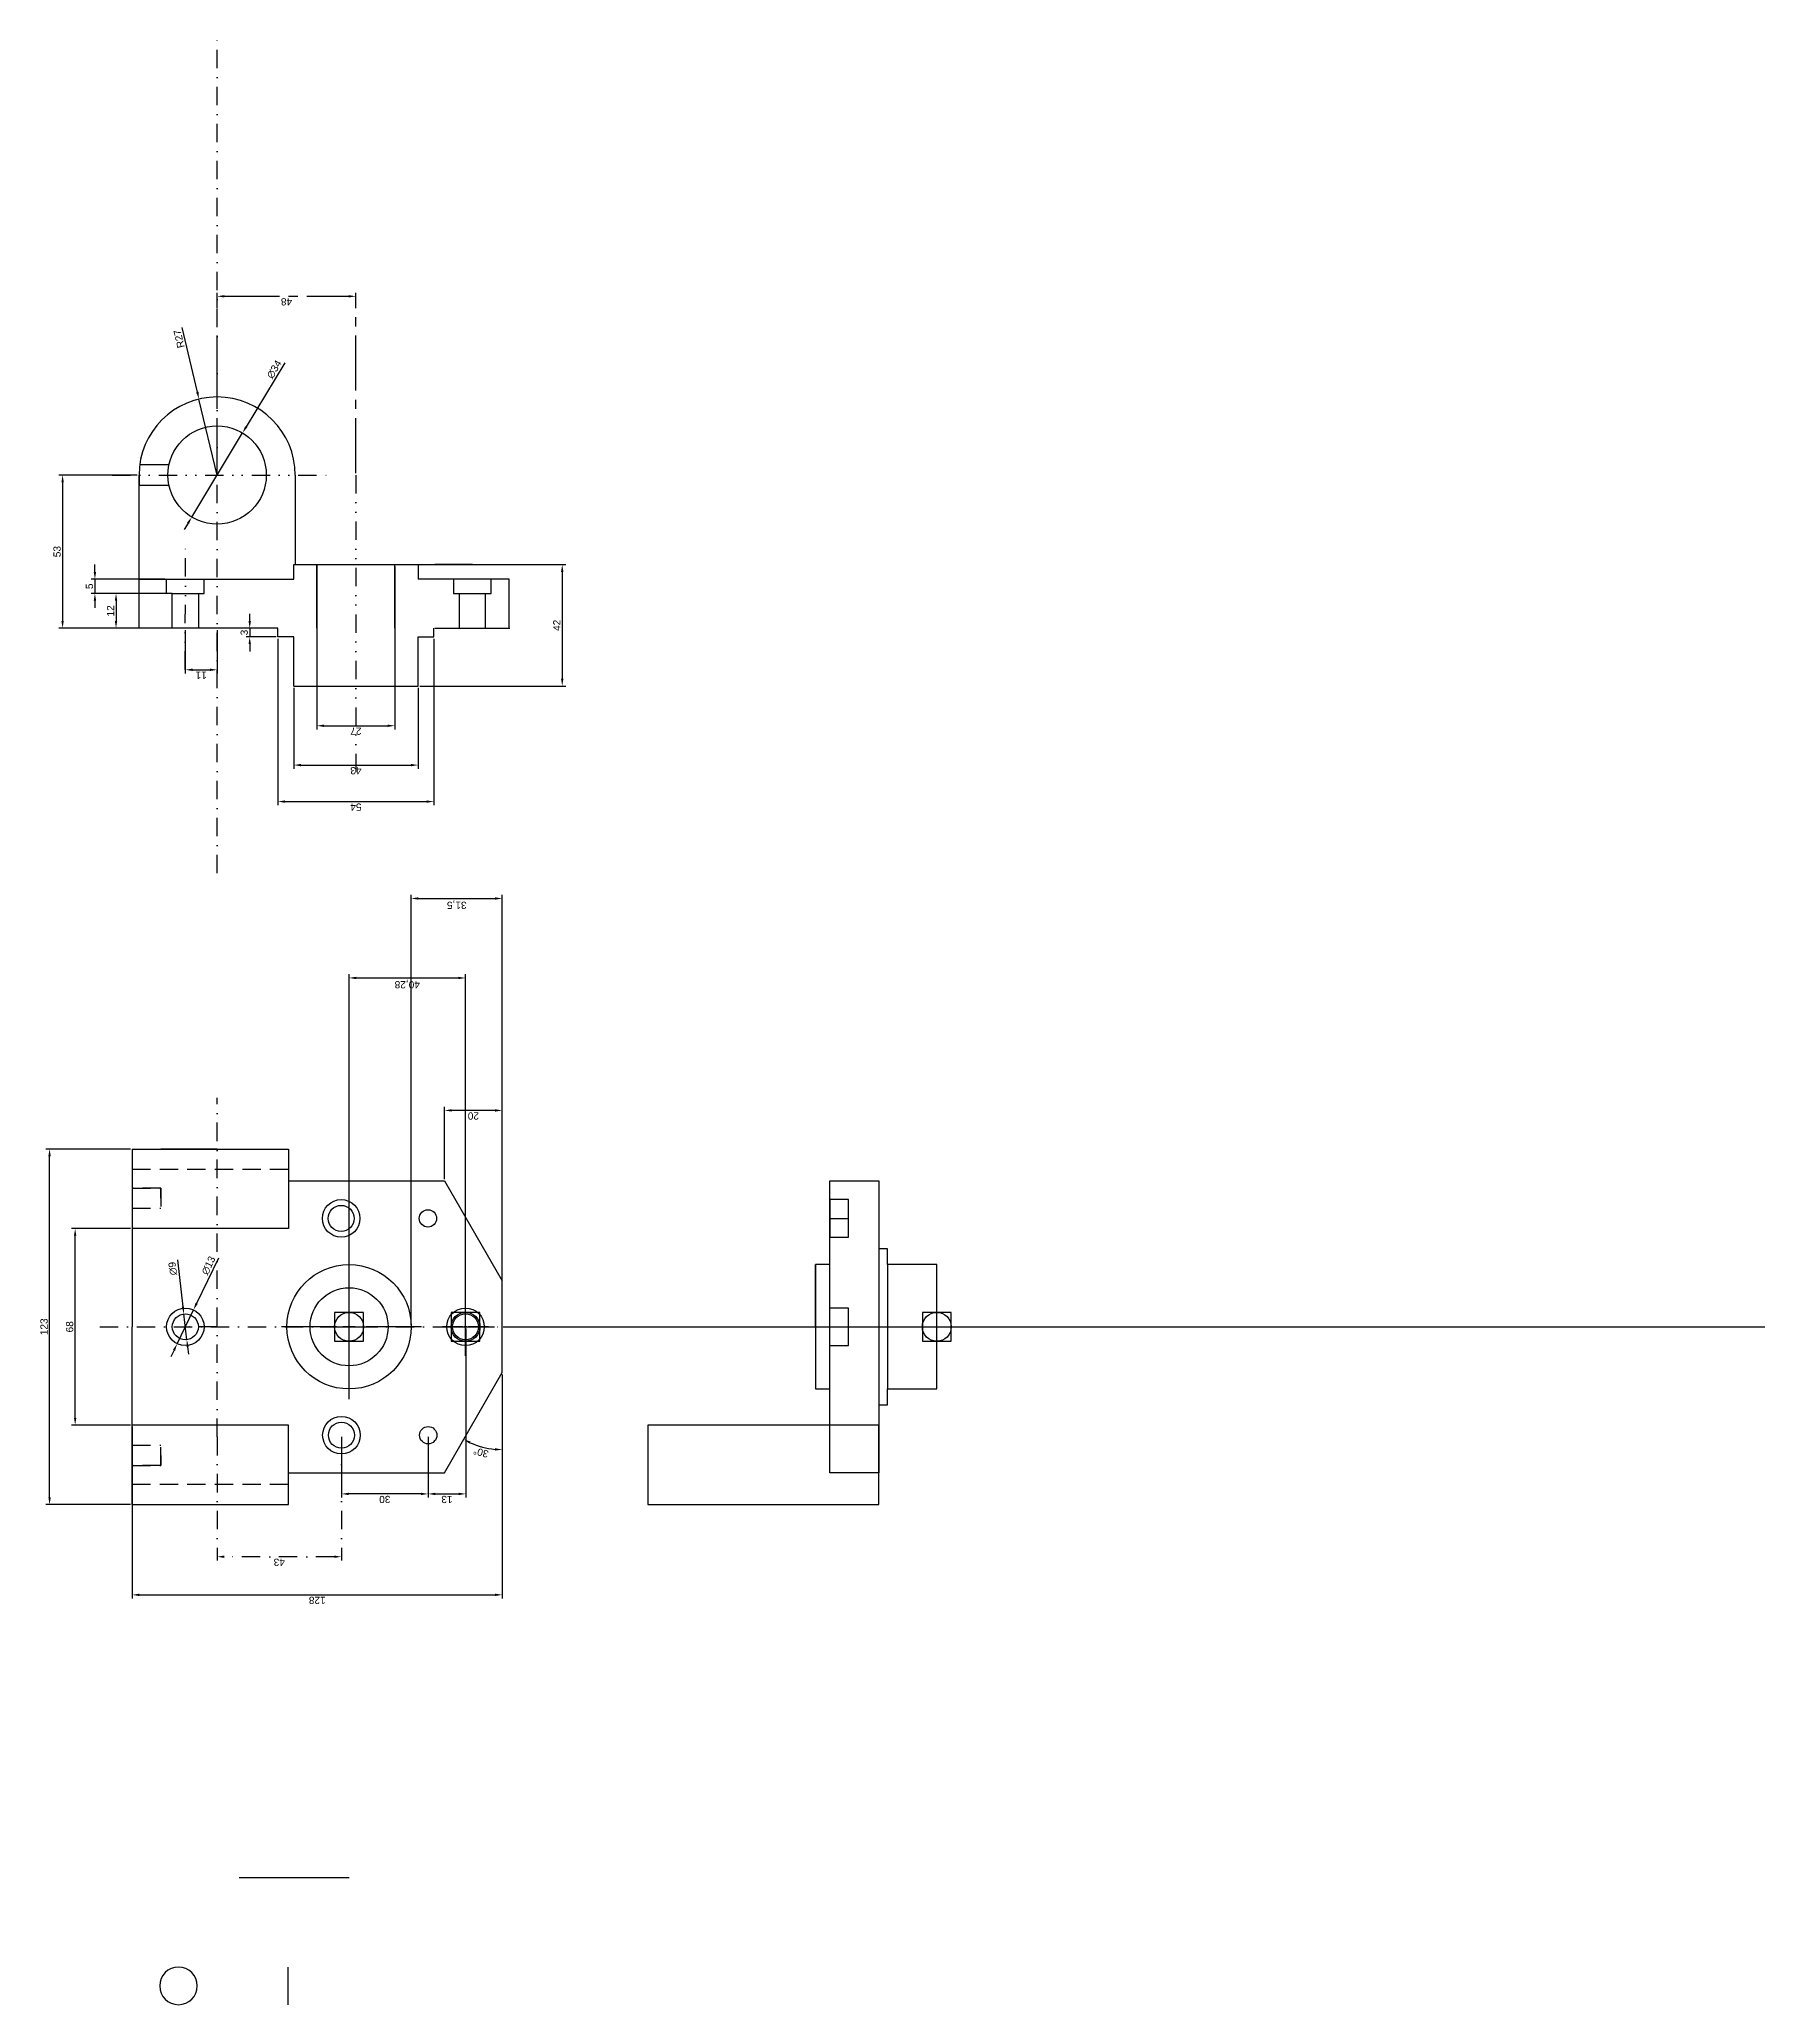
# Model space of a CAD drawing. Header units: millimetres. Extents: x 43 to 3711, y 1330 to 4598.
# Drawn here: x 2523 to 3117, y 1330 to 2010 of the extents above; entities that cross this region are included whole.
import ezdxf

# ---------------------------------------------------------------- set-up
doc = ezdxf.new("R2010")
doc.units = ezdxf.units.MM
doc.header["$PDMODE"] = 98
doc.header["$PDSIZE"] = 10
for name, pattern in [('CENTER2', [28.575, 19.05, -3.175, 3.175, -3.175]), ('DASHDOT2', [12.7, 6.35, -3.175, 0, -3.175]), ('DASHED2', [9.525, 6.35, -3.175]), ('DIVIDE2', [15.875, 6.35, -3.175, 0, -3.175, 0, -3.175])]:
    doc.linetypes.add(name, pattern=pattern)
doc.styles.get("Standard").update_dxf_attribs({"font": 'arial.ttf'})
doc.dimstyles.new('ISO-25', dxfattribs={"dimtxt": 2.5, "dimasz": 2.5, "dimexe": 1.25, "dimexo": 0.625, "dimtad": 1, "dimtxsty": 'Standard', "dimcen": 2.5, "dimadec": 0, "dimazin": 0, "dimtfac": 1, "dimtmove": 0, "dimatfit": 3, "dimfxl": 1, "dimarcsym": 0})

# ---------------------------------------------------------------- blocks, each defined once
blk = doc.blocks.new('*D1')
at = {"color": 0, "lineweight": -2, "transparency": 16777216}
for p, q in [((2554.26, 1598.3), (2533.9, 1598.3)), ((2535.15, 1532.8), (2535.15, 1595.8)), ((2554.26, 1530.3), (2533.9, 1530.3))]:
    blk.add_line(p, q, dxfattribs=at)
at = {"color": 0, "transparency": 16777216}
for points in [[(2534.73, 1595.8), (2535.56, 1595.8), (2535.15, 1598.3)], [(2534.73, 1532.8), (2535.56, 1532.8), (2535.15, 1530.3)]]:
    blk.add_solid(points, dxfattribs=at)
at = {"layer": 'Defpoints', "color": 0, "transparency": 16777216}
for p in [(2535.15, 1598.3), (2554.88, 1598.3), (2554.88, 1530.3)]:
    blk.add_point(p, dxfattribs=at)
at = {"color": 0, "transparency": 16777216, "insert": (2533.25, 1564.3), "char_height": 2.5, "attachment_point": 5, "rotation": 90}
blk.add_mtext('68', dxfattribs=at)
blk = doc.blocks.new('*D2')
at = {"color": 0, "lineweight": -2, "transparency": 16777216}
for p, q in [((2554.26, 1625.8), (2525.04, 1625.8)), ((2526.29, 1505.3), (2526.29, 1623.3)), ((2554.26, 1502.8), (2525.04, 1502.8))]:
    blk.add_line(p, q, dxfattribs=at)
at = {"color": 0, "transparency": 16777216}
for points in [[(2525.88, 1623.3), (2526.71, 1623.3), (2526.29, 1625.8)], [(2525.88, 1505.3), (2526.71, 1505.3), (2526.29, 1502.8)]]:
    blk.add_solid(points, dxfattribs=at)
at = {"layer": 'Defpoints', "color": 0, "transparency": 16777216}
for p in [(2526.29, 1625.8), (2554.88, 1625.8), (2554.88, 1502.8)]:
    blk.add_point(p, dxfattribs=at)
at = {"color": 0, "transparency": 16777216, "insert": (2524.39, 1564.3), "char_height": 2.5, "attachment_point": 5, "rotation": 90}
blk.add_mtext('123', dxfattribs=at)
blk = doc.blocks.new('*D3')
at = {"color": 0, "lineweight": -2, "transparency": 16777216}
for p, q in [((2670.25, 1563.68), (2670.25, 1505.23)), ((2657.25, 1526.18), (2657.25, 1505.23)), ((2659.75, 1506.48), (2667.75, 1506.48))]:
    blk.add_line(p, q, dxfattribs=at)
at = {"color": 0, "transparency": 16777216}
for points in [[(2659.75, 1506.06), (2659.75, 1506.9), (2657.25, 1506.48)], [(2667.75, 1506.06), (2667.75, 1506.9), (2670.25, 1506.48)]]:
    blk.add_solid(points, dxfattribs=at)
at = {"layer": 'Defpoints', "color": 0, "transparency": 16777216}
for p in [(2670.25, 1564.3), (2657.25, 1526.8), (2670.25, 1506.48)]:
    blk.add_point(p, dxfattribs=at)
at = {"color": 0, "transparency": 16777216, "insert": (2663.75, 1504.58), "char_height": 2.5, "attachment_point": 5, "rotation": 180}
blk.add_mtext('13', dxfattribs=at)
blk = doc.blocks.new('*D4')
at = {"color": 0, "lineweight": -2, "transparency": 16777216}
for p, q in [((2627.25, 1526.18), (2627.25, 1505.23)), ((2657.25, 1526.18), (2657.25, 1505.23)), ((2654.75, 1506.48), (2629.75, 1506.48))]:
    blk.add_line(p, q, dxfattribs=at)
at = {"color": 0, "transparency": 16777216}
for points in [[(2629.75, 1506.06), (2629.75, 1506.9), (2627.25, 1506.48)], [(2654.75, 1506.06), (2654.75, 1506.9), (2657.25, 1506.48)]]:
    blk.add_solid(points, dxfattribs=at)
at = {"layer": 'Defpoints', "color": 0, "transparency": 16777216}
for p in [(2627.25, 1526.8), (2657.25, 1526.8), (2627.25, 1506.48)]:
    blk.add_point(p, dxfattribs=at)
at = {"color": 0, "transparency": 16777216, "insert": (2642.25, 1504.58), "char_height": 2.5, "attachment_point": 5, "rotation": 180}
blk.add_mtext('30', dxfattribs=at)
blk = doc.blocks.new('*D5')
at = {"color": 0, "lineweight": -2, "transparency": 16777216}
blk.add_line((2682.88, 1547.82), (2682.88, 1520.53), dxfattribs=at)
blk.add_arc((2682.88, 1548.44), 26.66, 245.37459, 264.62541, dxfattribs=at)
at = {"color": 0, "transparency": 16777216}
for points in [[(2671.58, 1523.84), (2671.97, 1524.58), (2669.55, 1525.35)], [(2680.41, 1522.32), (2680.37, 1521.48), (2682.88, 1521.78)]]:
    blk.add_solid(points, dxfattribs=at)
at = {"layer": 'Defpoints', "color": 0, "transparency": 16777216}
for p in [(2682.88, 1580.16), (2682.88, 1548.44), (2682.88, 1548.44), (2673.77, 1523.39), (2662.88, 1513.8)]:
    blk.add_point(p, dxfattribs=at)
at = {"color": 0, "transparency": 16777216, "insert": (2675.49, 1520.85), "char_height": 2.5, "attachment_point": 5, "rotation": 165}
blk.add_mtext('30°', dxfattribs=at)
blk = doc.blocks.new('*D6')
at = {"color": 0, "lineweight": -2, "transparency": 16777216}
for p, q in [((2682.88, 1547.82), (2682.88, 1470.31)), ((2554.88, 1529.68), (2554.88, 1470.31)), ((2557.38, 1471.56), (2680.38, 1471.56))]:
    blk.add_line(p, q, dxfattribs=at)
at = {"color": 0, "transparency": 16777216}
for points in [[(2557.38, 1471.15), (2557.38, 1471.98), (2554.88, 1471.56)], [(2680.38, 1471.15), (2680.38, 1471.98), (2682.88, 1471.56)]]:
    blk.add_solid(points, dxfattribs=at)
at = {"layer": 'Defpoints', "color": 0, "transparency": 16777216}
for p in [(2682.88, 1548.44), (2554.88, 1530.3), (2682.88, 1471.56)]:
    blk.add_point(p, dxfattribs=at)
at = {"color": 0, "transparency": 16777216, "insert": (2618.88, 1469.66), "char_height": 2.5, "attachment_point": 5, "rotation": 180}
blk.add_mtext('128', dxfattribs=at)
blk = doc.blocks.new('*D7')
at = {"color": 0, "lineweight": -2, "transparency": 16777216}
for p, q in [((2662.88, 1615.43), (2662.88, 1640.4)), ((2680.38, 1639.15), (2665.38, 1639.15)), ((2682.88, 1580.79), (2682.88, 1640.4))]:
    blk.add_line(p, q, dxfattribs=at)
at = {"color": 0, "transparency": 16777216}
for points in [[(2665.38, 1638.74), (2665.38, 1639.57), (2662.88, 1639.15)], [(2680.38, 1638.74), (2680.38, 1639.57), (2682.88, 1639.15)]]:
    blk.add_solid(points, dxfattribs=at)
at = {"layer": 'Defpoints', "color": 0, "transparency": 16777216}
for p in [(2662.88, 1639.15), (2662.88, 1614.8), (2682.88, 1580.16)]:
    blk.add_point(p, dxfattribs=at)
at = {"color": 0, "transparency": 16777216, "insert": (2672.88, 1637.25), "char_height": 2.5, "attachment_point": 5, "rotation": 180}
blk.add_mtext('20', dxfattribs=at)
blk = doc.blocks.new('*D8')
at = {"color": 0, "lineweight": -2, "transparency": 16777216}
for p, q in [((2584.7, 1588.04), (2577.16, 1572.41)), ((2570.43, 1558.45), (2576.07, 1570.16)), ((2569.34, 1556.2), (2568.25, 1553.94))]:
    blk.add_line(p, q, dxfattribs=at)
at = {"color": 0, "transparency": 16777216}
for points in [[(2576.79, 1572.59), (2577.54, 1572.23), (2576.07, 1570.16)], [(2568.96, 1556.38), (2569.72, 1556.01), (2570.43, 1558.45)]]:
    blk.add_solid(points, dxfattribs=at)
at = {"layer": 'Defpoints', "color": 0, "transparency": 16777216}
for p in [(2576.07, 1570.16), (2570.43, 1558.45)]:
    blk.add_point(p, dxfattribs=at)
at = {"color": 0, "transparency": 16777216, "insert": (2581.28, 1585.49), "char_height": 2.5, "attachment_point": 5, "rotation": 64.24576}
blk.add_mtext('∅13', dxfattribs=at)
blk = doc.blocks.new('*D9')
at = {"color": 0, "lineweight": -2, "transparency": 16777216}
for p, q in [((2570.55, 1587.45), (2572.44, 1571.26)), ((2573.77, 1559.83), (2572.73, 1568.77)), ((2574.06, 1557.35), (2574.35, 1554.87))]:
    blk.add_line(p, q, dxfattribs=at)
at = {"color": 0, "transparency": 16777216}
for points in [[(2572.03, 1571.21), (2572.85, 1571.3), (2572.73, 1568.77)], [(2573.65, 1557.3), (2574.47, 1557.4), (2573.77, 1559.83)]]:
    blk.add_solid(points, dxfattribs=at)
at = {"layer": 'Defpoints', "color": 0, "transparency": 16777216}
for p in [(2572.73, 1568.77), (2573.77, 1559.83)]:
    blk.add_point(p, dxfattribs=at)
at = {"color": 0, "transparency": 16777216, "insert": (2568.92, 1584.44), "char_height": 2.5, "attachment_point": 5, "rotation": 96.64438}
blk.add_mtext('∅9', dxfattribs=at)
blk = doc.blocks.new('*D10')
at = {"color": 0, "linetype": 'DASHDOT2', "lineweight": -2, "transparency": 16777216}
for p, q in [((2584.25, 1526.18), (2584.25, 1483.5)), ((2627.25, 1526.18), (2627.25, 1483.5)), ((2624.75, 1484.75), (2586.75, 1484.75))]:
    blk.add_line(p, q, dxfattribs=at)
at = {"color": 0, "linetype": 'DASHDOT2', "transparency": 16777216}
for points in [[(2586.75, 1484.34), (2586.75, 1485.17), (2584.25, 1484.75)], [(2624.75, 1484.34), (2624.75, 1485.17), (2627.25, 1484.75)]]:
    blk.add_solid(points, dxfattribs=at)
at = {"layer": 'Defpoints', "color": 0, "linetype": 'DASHDOT2', "transparency": 16777216}
for p in [(2584.25, 1526.8), (2627.25, 1526.8), (2584.25, 1484.75)]:
    blk.add_point(p, dxfattribs=at)
at = {"color": 0, "linetype": 'DASHDOT2', "transparency": 16777216, "insert": (2605.75, 1482.85), "char_height": 2.5, "attachment_point": 5, "rotation": 180}
blk.add_mtext('43', dxfattribs=at)
blk = doc.blocks.new('*D11')
at = {"color": 0, "linetype": 'CENTER2', "lineweight": -2, "transparency": 16777216}
for p, q in [((2584.25, 1859.6), (2584.25, 1922.07)), ((2586.75, 1920.82), (2629.75, 1920.82)), ((2632.25, 1859.6), (2632.25, 1922.07))]:
    blk.add_line(p, q, dxfattribs=at)
at = {"color": 0, "linetype": 'CENTER2', "transparency": 16777216}
for points in [[(2586.75, 1920.4), (2586.75, 1921.23), (2584.25, 1920.82)], [(2629.75, 1920.4), (2629.75, 1921.23), (2632.25, 1920.82)]]:
    blk.add_solid(points, dxfattribs=at)
at = {"layer": 'Defpoints', "color": 0, "linetype": 'CENTER2', "transparency": 16777216}
for p in [(2632.25, 1920.82), (2584.25, 1858.98), (2632.25, 1858.98)]:
    blk.add_point(p, dxfattribs=at)
at = {"color": 0, "linetype": 'CENTER2', "transparency": 16777216, "insert": (2608.25, 1918.92), "char_height": 2.5, "attachment_point": 5, "rotation": 180}
blk.add_mtext('48', dxfattribs=at)
blk = doc.blocks.new('*D13')
at = {"color": 0, "lineweight": -2, "transparency": 16777216}
for p, q in [((2610.75, 1785.35), (2610.75, 1757.38)), ((2653.75, 1785.35), (2653.75, 1757.38)), ((2613.25, 1758.63), (2651.25, 1758.63))]:
    blk.add_line(p, q, dxfattribs=at)
at = {"color": 0, "transparency": 16777216}
for points in [[(2613.25, 1758.21), (2613.25, 1759.04), (2610.75, 1758.63)], [(2651.25, 1758.21), (2651.25, 1759.04), (2653.75, 1758.63)]]:
    blk.add_solid(points, dxfattribs=at)
at = {"layer": 'Defpoints', "color": 0, "transparency": 16777216}
for p in [(2610.75, 1785.98), (2653.75, 1785.98), (2653.75, 1758.63)]:
    blk.add_point(p, dxfattribs=at)
at = {"color": 0, "transparency": 16777216, "insert": (2632.25, 1756.72), "char_height": 2.5, "attachment_point": 5, "rotation": 180}
blk.add_mtext('43', dxfattribs=at)
blk = doc.blocks.new('*D14')
at = {"color": 0, "lineweight": -2, "transparency": 16777216}
for p, q in [((2651.38, 1564.93), (2651.38, 1713.73)), ((2682.88, 1564.93), (2682.88, 1713.73)), ((2653.88, 1712.48), (2680.38, 1712.48))]:
    blk.add_line(p, q, dxfattribs=at)
at = {"color": 0, "transparency": 16777216}
for points in [[(2653.88, 1712.06), (2653.88, 1712.9), (2651.38, 1712.48)], [(2680.38, 1712.06), (2680.38, 1712.9), (2682.88, 1712.48)]]:
    blk.add_solid(points, dxfattribs=at)
at = {"layer": 'Defpoints', "color": 0, "transparency": 16777216}
for p in [(2682.88, 1712.48), (2651.38, 1564.3), (2682.88, 1564.3)]:
    blk.add_point(p, dxfattribs=at)
at = {"color": 0, "transparency": 16777216, "insert": (2667.13, 1710.35), "char_height": 2.5, "attachment_point": 5, "rotation": 180}
blk.add_mtext('31,5', dxfattribs=at)
blk = doc.blocks.new('*D15')
at = {"color": 0, "lineweight": -2, "transparency": 16777216}
for p, q in [((2654.38, 1827.98), (2704.86, 1827.98)), ((2703.61, 1825.48), (2703.61, 1788.48)), ((2654.38, 1785.98), (2704.86, 1785.98))]:
    blk.add_line(p, q, dxfattribs=at)
at = {"color": 0, "transparency": 16777216}
for points in [[(2703.19, 1825.48), (2704.03, 1825.48), (2703.61, 1827.98)], [(2703.19, 1788.48), (2704.03, 1788.48), (2703.61, 1785.98)]]:
    blk.add_solid(points, dxfattribs=at)
at = {"layer": 'Defpoints', "color": 0, "transparency": 16777216}
for p in [(2653.75, 1827.98), (2653.75, 1785.98), (2703.61, 1785.98)]:
    blk.add_point(p, dxfattribs=at)
at = {"color": 0, "transparency": 16777216, "insert": (2701.73, 1806.98), "char_height": 2.5, "attachment_point": 5, "rotation": 90}
blk.add_mtext('42', dxfattribs=at)
blk = doc.blocks.new('*U16')
at = {"color": 0, "linetype": 'CENTER2', "transparency": 16777216}
for p, q in [((0, 4.3), (0, 25)), ((-25, 0), (-4.3, 0)), ((4.3, 0), (25, 0)), ((0, -25), (0, -4.3))]:
    blk.add_line(p, q, dxfattribs=at)
at = {"color": 0, "linetype": 'Continuous', "transparency": 16777216}
for p, q in [((-2.15, 0), (2.15, 0)), ((0, -2.15), (0, 2.15))]:
    blk.add_line(p, q, dxfattribs=at)
blk = doc.blocks.new('*U17')
at = {"color": 0, "linetype": 'CENTER2', "transparency": 16777216}
for p, q in [((0, 0.9), (0, 8)), ((-8, 0), (-0.9, 0)), ((0.9, 0), (8, 0)), ((0, -8), (0, -0.9))]:
    blk.add_line(p, q, dxfattribs=at)
at = {"color": 0, "linetype": 'Continuous', "transparency": 16777216}
for p, q in [((-0.45, 0), (0.45, 0)), ((0, -0.45), (0, 0.45))]:
    blk.add_line(p, q, dxfattribs=at)
blk = doc.blocks.new('*D18')
at = {"color": 0, "lineweight": -2, "transparency": 16777216}
for p, q in [((2629.88, 1564.93), (2629.88, 1686.24)), ((2632.38, 1684.99), (2667.66, 1684.99)), ((2670.16, 1564.93), (2670.16, 1686.24))]:
    blk.add_line(p, q, dxfattribs=at)
at = {"color": 0, "transparency": 16777216}
for points in [[(2632.38, 1684.57), (2632.38, 1685.4), (2629.88, 1684.99)], [(2667.66, 1684.57), (2667.66, 1685.4), (2670.16, 1684.99)]]:
    blk.add_solid(points, dxfattribs=at)
at = {"layer": 'Defpoints', "color": 0, "transparency": 16777216}
for p in [(2670.16, 1684.99), (2629.88, 1564.3), (2670.16, 1564.3)]:
    blk.add_point(p, dxfattribs=at)
at = {"color": 0, "transparency": 16777216, "insert": (2650.02, 1682.86), "char_height": 2.5, "attachment_point": 5, "rotation": 180}
blk.add_mtext('40,28', dxfattribs=at)
blk = doc.blocks.new('*D19')
at = {"color": 0, "lineweight": -2, "transparency": 16777216}
for p, q in [((2566.13, 1822.98), (2540.73, 1822.98)), ((2541.98, 1825.48), (2541.98, 1827.98)), ((2541.98, 1822.98), (2541.98, 1817.98)), ((2566.13, 1817.98), (2540.73, 1817.98)), ((2541.98, 1815.48), (2541.98, 1812.98))]:
    blk.add_line(p, q, dxfattribs=at)
at = {"color": 0, "transparency": 16777216}
for points in [[(2541.56, 1825.48), (2542.4, 1825.48), (2541.98, 1822.98)], [(2541.56, 1815.48), (2542.4, 1815.48), (2541.98, 1817.98)]]:
    blk.add_solid(points, dxfattribs=at)
at = {"layer": 'Defpoints', "color": 0, "transparency": 16777216}
for p in [(2566.75, 1822.98), (2541.98, 1817.98), (2566.75, 1817.98)]:
    blk.add_point(p, dxfattribs=at)
at = {"color": 0, "transparency": 16777216, "insert": (2540.08, 1820.48), "char_height": 2.5, "attachment_point": 5, "rotation": 90}
blk.add_mtext('5', dxfattribs=at)
blk = doc.blocks.new('*D20')
at = {"color": 0, "lineweight": -2, "transparency": 16777216}
for p, q in [((2568.13, 1817.98), (2548.03, 1817.98)), ((2549.28, 1815.48), (2549.28, 1808.48)), ((2568.13, 1805.98), (2548.03, 1805.98))]:
    blk.add_line(p, q, dxfattribs=at)
at = {"color": 0, "transparency": 16777216}
for points in [[(2548.86, 1815.48), (2549.7, 1815.48), (2549.28, 1817.98)], [(2548.86, 1808.48), (2549.7, 1808.48), (2549.28, 1805.98)]]:
    blk.add_solid(points, dxfattribs=at)
at = {"layer": 'Defpoints', "color": 0, "transparency": 16777216}
for p in [(2568.75, 1817.98), (2549.28, 1805.98), (2568.75, 1805.98)]:
    blk.add_point(p, dxfattribs=at)
at = {"color": 0, "transparency": 16777216, "insert": (2547.4, 1811.98), "char_height": 2.5, "attachment_point": 5, "rotation": 90}
blk.add_mtext('12', dxfattribs=at)
blk = doc.blocks.new('*D21')
at = {"color": 0, "lineweight": -2, "transparency": 16777216}
for p, q in [((2573.25, 1805.35), (2573.25, 1790.35)), ((2584.25, 1805.35), (2584.25, 1790.35)), ((2575.75, 1791.6), (2581.75, 1791.6))]:
    blk.add_line(p, q, dxfattribs=at)
at = {"color": 0, "transparency": 16777216}
for points in [[(2575.75, 1791.18), (2575.75, 1792.02), (2573.25, 1791.6)], [(2581.75, 1791.18), (2581.75, 1792.02), (2584.25, 1791.6)]]:
    blk.add_solid(points, dxfattribs=at)
at = {"layer": 'Defpoints', "color": 0, "transparency": 16777216}
for p in [(2573.25, 1805.98), (2584.25, 1805.98), (2584.25, 1791.6)]:
    blk.add_point(p, dxfattribs=at)
at = {"color": 0, "transparency": 16777216, "insert": (2578.75, 1789.72), "char_height": 2.5, "attachment_point": 5, "rotation": 180}
blk.add_mtext('11', dxfattribs=at)
blk = doc.blocks.new('*D22')
at = {"color": 0, "lineweight": -2, "transparency": 16777216}
for p, q in [((2595.52, 1808.48), (2595.52, 1810.98)), ((2604.63, 1805.98), (2594.27, 1805.98)), ((2604.63, 1802.98), (2594.27, 1802.98)), ((2595.52, 1805.98), (2595.52, 1802.98)), ((2595.52, 1800.48), (2595.52, 1797.98))]:
    blk.add_line(p, q, dxfattribs=at)
at = {"color": 0, "transparency": 16777216}
for points in [[(2595.11, 1808.48), (2595.94, 1808.48), (2595.52, 1805.98)], [(2595.11, 1800.48), (2595.94, 1800.48), (2595.52, 1802.98)]]:
    blk.add_solid(points, dxfattribs=at)
at = {"layer": 'Defpoints', "color": 0, "transparency": 16777216}
for p in [(2595.52, 1802.98), (2605.25, 1805.98), (2605.25, 1802.98)]:
    blk.add_point(p, dxfattribs=at)
at = {"color": 0, "transparency": 16777216, "insert": (2593.62, 1804.48), "char_height": 2.5, "attachment_point": 5, "rotation": 90}
blk.add_mtext('3', dxfattribs=at)
blk = doc.blocks.new('*D23')
at = {"color": 0, "lineweight": -2, "transparency": 16777216}
for p, q in [((2605.25, 1802.35), (2605.25, 1744.75)), ((2659.25, 1802.35), (2659.25, 1744.75)), ((2607.75, 1746), (2656.75, 1746))]:
    blk.add_line(p, q, dxfattribs=at)
at = {"color": 0, "transparency": 16777216}
for points in [[(2607.75, 1745.59), (2607.75, 1746.42), (2605.25, 1746)], [(2656.75, 1745.59), (2656.75, 1746.42), (2659.25, 1746)]]:
    blk.add_solid(points, dxfattribs=at)
at = {"layer": 'Defpoints', "color": 0, "transparency": 16777216}
for p in [(2605.25, 1802.98), (2659.25, 1802.98), (2659.25, 1746)]:
    blk.add_point(p, dxfattribs=at)
at = {"color": 0, "transparency": 16777216, "insert": (2632.25, 1744.11), "char_height": 2.5, "attachment_point": 5, "rotation": 180}
blk.add_mtext('54', dxfattribs=at)
blk = doc.blocks.new('*D24')
at = {"color": 0, "lineweight": -2, "transparency": 16777216}
for p, q in [((2618.75, 1827.35), (2618.75, 1770.99)), ((2645.75, 1827.35), (2645.75, 1770.99)), ((2621.25, 1772.24), (2643.25, 1772.24))]:
    blk.add_line(p, q, dxfattribs=at)
at = {"color": 0, "transparency": 16777216}
for points in [[(2621.25, 1771.82), (2621.25, 1772.65), (2618.75, 1772.24)], [(2643.25, 1771.82), (2643.25, 1772.65), (2645.75, 1772.24)]]:
    blk.add_solid(points, dxfattribs=at)
at = {"layer": 'Defpoints', "color": 0, "transparency": 16777216}
for p in [(2618.75, 1827.98), (2645.75, 1827.98), (2645.75, 1772.24)]:
    blk.add_point(p, dxfattribs=at)
at = {"color": 0, "transparency": 16777216, "insert": (2632.25, 1770.36), "char_height": 2.5, "attachment_point": 5, "rotation": 180}
blk.add_mtext('27', dxfattribs=at)
blk = doc.blocks.new('*D25')
at = {"color": 0, "lineweight": -2, "transparency": 16777216}
for p, q in [((2607.64, 1897.74), (2594.33, 1875.67)), ((2575.47, 1844.42), (2593.03, 1873.53)), ((2574.18, 1842.28), (2572.88, 1840.14))]:
    blk.add_line(p, q, dxfattribs=at)
at = {"color": 0, "transparency": 16777216}
for points in [[(2593.97, 1875.89), (2594.68, 1875.46), (2593.03, 1873.53)], [(2573.82, 1842.5), (2574.53, 1842.07), (2575.47, 1844.42)]]:
    blk.add_solid(points, dxfattribs=at)
at = {"layer": 'Defpoints', "color": 0, "transparency": 16777216}
for p in [(2593.03, 1873.53), (2575.47, 1844.42)]:
    blk.add_point(p, dxfattribs=at)
at = {"color": 0, "transparency": 16777216, "insert": (2604.01, 1895.53), "char_height": 2.5, "attachment_point": 5, "rotation": 58.89309}
blk.add_mtext('∅34', dxfattribs=at)
blk = doc.blocks.new('*D26')
at = {"color": 0, "lineweight": -2, "transparency": 16777216}
for p, q in [((2572.07, 1910.03), (2577.4, 1887.67)), ((2584.25, 1858.98), (2577.98, 1885.24))]:
    blk.add_line(p, q, dxfattribs=at)
at = {"color": 0, "transparency": 16777216}
blk.add_solid([(2577, 1887.57), (2577.81, 1887.77), (2577.98, 1885.24)], dxfattribs=at)
at = {"layer": 'Defpoints', "color": 0, "transparency": 16777216}
for p in [(2577.98, 1885.24), (2584.25, 1858.98)]:
    blk.add_point(p, dxfattribs=at)
at = {"color": 0, "transparency": 16777216, "insert": (2571.08, 1906.08), "char_height": 2.5, "attachment_point": 5, "rotation": 103.4198}
blk.add_mtext('R27', dxfattribs=at)
blk = doc.blocks.new('*D27')
at = {"color": 0, "lineweight": -2, "transparency": 16777216}
for p, q in [((2556.63, 1858.98), (2529.55, 1858.98)), ((2530.8, 1856.48), (2530.8, 1808.48)), ((2556.63, 1805.98), (2529.55, 1805.98))]:
    blk.add_line(p, q, dxfattribs=at)
at = {"color": 0, "transparency": 16777216}
for points in [[(2530.38, 1856.48), (2531.22, 1856.48), (2530.8, 1858.98)], [(2530.38, 1808.48), (2531.22, 1808.48), (2530.8, 1805.98)]]:
    blk.add_solid(points, dxfattribs=at)
at = {"layer": 'Defpoints', "color": 0, "transparency": 16777216}
for p in [(2557.25, 1858.98), (2530.8, 1805.98), (2557.25, 1805.98)]:
    blk.add_point(p, dxfattribs=at)
at = {"color": 0, "transparency": 16777216, "insert": (2528.9, 1832.48), "char_height": 2.5, "attachment_point": 5, "rotation": 90}
blk.add_mtext('53', dxfattribs=at)

msp = doc.modelspace()

# ---------------------------------------------------------------- linework, layer by layer
at = {"linetype": 'DASHDOT2'}
for p, q in [((2584.251, 1858.976), (2584.251, 2009.724)), ((2584.251, 1721.236), (2584.251, 1858.976)), ((2584.251, 1526.177), (2584.251, 1643.471)), ((2543.696, 1564.302), (2682.884, 1564.302)), ((2584.251, 1564.302), (2573.251, 1564.302))]:
    msp.add_line(p, q, dxfattribs=at)
at = {"linetype": 'DIVIDE2'}
for p, q in [((2547.984, 1858.976), (2624.755, 1858.976)), ((2632.251, 1858.976), (2632.251, 1753.668)), ((2573.251, 1791.675), (2573.257, 1836.522))]:
    msp.add_line(p, q, dxfattribs=at)
for p, q in [((2557.251, 1805.976), (2557.251, 1858.976)), ((2557.251, 1858.976), (2557.251, 1855.476)), ((2567.615, 1862.476), (2557.478, 1862.476)), ((2611.251, 1858.976), (2611.251, 1827.976)), ((2557.251, 1855.476), (2567.615, 1855.476)), ((2557.251, 1805.976), (2557.251, 1822.976)), ((2557.251, 1822.976), (2610.751, 1822.976)), ((2566.754, 1817.976), (2566.754, 1822.976)), ((2579.754, 1817.976), (2579.754, 1822.976)), ((2610.751, 1822.976), (2610.751, 1827.976)), ((2610.751, 1827.976), (2653.751, 1827.976)), ((2610.751, 1827.976), (2618.751, 1827.976)), ((2618.751, 1805.976), (2618.751, 1827.976)), ((2618.751, 1827.976), (2618.751, 1785.976)), ((2632.251, 1827.976), (2672.531, 1827.976)), ((2645.751, 1805.976), (2645.751, 1827.976)), ((2653.751, 1827.976), (2653.751, 1822.976)), ((2685.251, 1822.976), (2653.751, 1822.976)), ((2672.531, 1827.976), (2659.531, 1827.976)), ((2672.531, 1827.976), (2666.031, 1827.976)), ((2666.031, 1822.976), (2666.031, 1817.976)), ((2672.531, 1827.976), (2679.031, 1827.976)), ((2679.031, 1817.976), (2679.031, 1822.976)), ((2685.251, 1805.976), (2685.251, 1822.976)), ((2568.754, 1817.976), (2566.754, 1817.976)), ((2568.754, 1805.976), (2568.754, 1817.976)), ((2568.754, 1817.976), (2577.754, 1817.976)), ((2577.754, 1817.976), (2577.754, 1805.976)), ((2577.754, 1817.976), (2579.754, 1817.976)), ((2666.031, 1817.976), (2679.031, 1817.976)), ((2668.031, 1805.976), (2668.031, 1817.976)), ((2677.031, 1805.976), (2677.031, 1817.976)), ((2605.251, 1805.976), (2557.251, 1805.976)), ((2605.251, 1802.976), (2605.251, 1805.976)), ((2610.751, 1802.976), (2605.251, 1802.976)), ((2610.751, 1785.976), (2610.751, 1802.976)), ((2645.751, 1805.976), (2645.751, 1785.976)), ((2653.751, 1785.976), (2653.751, 1802.976)), ((2653.751, 1802.976), (2659.251, 1802.976)), ((2659.251, 1802.976), (2659.251, 1805.976)), ((2659.531, 1805.976), (2685.531, 1805.976)), ((2610.751, 1785.976), (2653.751, 1785.976)), ((2554.884, 1625.802), (2608.884, 1625.802)), ((2554.884, 1625.802), (2554.884, 1608.802)), ((2554.884, 1625.802), (2554.884, 1615.302)), ((2554.884, 1625.802), (2562.884, 1625.802)), ((2554.884, 1625.802), (2554.884, 1564.302)), ((2584.251, 1625.802), (2564.751, 1625.802)), ((2608.884, 1625.802), (2608.884, 1598.302)), ((2608.884, 1625.802), (2608.884, 1614.802)), ((2608.884, 1614.802), (2662.884, 1614.802)), ((2662.884, 1614.802), (2662.884, 1614.802)), ((2662.884, 1614.802), (2682.884, 1580.161)), ((2608.884, 1598.302), (2554.884, 1598.302)), ((2682.884, 1548.443), (2682.884, 1580.161)), ((2554.884, 1502.802), (2554.884, 1564.302)), ((2554.884, 1502.802), (2554.884, 1564.302)), ((2683.161, 1564.302), (3711.413, 1564.302)), ((2683.161, 1564.302), (2833.161, 1564.302)), ((2709.748, 1564.302), (2848.068, 1564.302)), ((2662.884, 1513.802), (2682.884, 1548.443)), ((2608.884, 1530.302), (2554.884, 1530.302)), ((2608.884, 1502.802), (2608.884, 1530.302)), ((2554.884, 1502.802), (2554.884, 1519.802)), ((2554.884, 1502.802), (2554.884, 1519.802)), ((2554.884, 1502.802), (2554.884, 1513.302)), ((2608.884, 1502.802), (2608.884, 1513.802)), ((2608.884, 1513.802), (2662.884, 1513.802)), ((2662.884, 1513.802), (2662.884, 1513.802)), ((2554.884, 1502.802), (2608.884, 1502.802)), ((2554.884, 1502.802), (2562.884, 1502.802)), ((2591.884, 1373.773), (2629.884, 1373.773))]:
    msp.add_line(p, q)
at = {"linetype": 'DASHED2'}
for p, q in [((2554.884, 1618.802), (2608.884, 1618.802)), ((2554.884, 1612.302), (2564.736, 1612.302)), ((2564.736, 1612.302), (2554.884, 1612.302)), ((2564.736, 1608.802), (2564.736, 1612.302)), ((2564.736, 1612.302), (2564.736, 1605.302)), ((2554.884, 1605.302), (2564.736, 1605.302)), ((2554.884, 1516.302), (2554.884, 1523.302)), ((2554.884, 1523.302), (2564.736, 1523.302)), ((2564.736, 1516.302), (2564.736, 1523.302)), ((2554.884, 1519.802), (2554.884, 1516.302)), ((2554.884, 1516.302), (2564.736, 1516.302)), ((2564.736, 1516.302), (2554.884, 1516.302)), ((2564.736, 1519.802), (2564.736, 1516.302)), ((2554.884, 1509.802), (2608.884, 1509.802))]:
    msp.add_line(p, q, dxfattribs=at)
at = {"extrusion": (-1, 0, 6.12323e-17)}
for p, q in [((2796.161, 1513.802), (2796.161, 1614.802)), ((2796.161, 1614.802), (2813.161, 1614.802)), ((2813.161, 1614.802), (2813.161, 1513.802)), ((2802.661, 1608.302), (2796.161, 1608.302)), ((2796.161, 1608.302), (2796.161, 1595.302)), ((2802.661, 1601.802), (2802.661, 1608.302)), ((2796.161, 1601.802), (2802.661, 1601.802)), ((2802.661, 1595.302), (2802.661, 1601.802)), ((2796.161, 1595.302), (2802.661, 1595.302)), ((2816.161, 1591.302), (2813.161, 1591.302)), ((2813.161, 1591.302), (2813.161, 1537.302)), ((2816.161, 1585.802), (2816.161, 1591.302)), ((2791.161, 1564.302), (2791.161, 1585.802)), ((2791.161, 1585.802), (2791.161, 1542.802)), ((2796.161, 1585.802), (2791.161, 1585.802)), ((2796.161, 1542.802), (2796.161, 1585.802)), ((2833.161, 1585.802), (2816.161, 1585.802)), ((2816.161, 1585.802), (2816.161, 1542.802)), ((2833.161, 1577.802), (2833.161, 1585.802)), ((2833.161, 1542.802), (2833.161, 1585.802)), ((2833.161, 1564.302), (2833.161, 1577.802)), ((2802.661, 1570.802), (2796.161, 1570.802)), ((2802.661, 1564.302), (2802.661, 1570.802)), ((2796.161, 1564.302), (2802.661, 1564.302)), ((2802.661, 1557.802), (2802.661, 1564.302)), ((2796.161, 1557.802), (2802.661, 1557.802)), ((2791.161, 1542.802), (2796.161, 1542.802)), ((2813.161, 1537.302), (2816.161, 1537.302)), ((2816.161, 1542.802), (2833.161, 1542.802)), ((2816.161, 1537.302), (2816.161, 1542.802)), ((2813.161, 1530.302), (2733.161, 1530.302)), ((2733.161, 1530.302), (2733.161, 1502.802)), ((2813.161, 1502.802), (2813.161, 1530.302)), ((2733.161, 1502.802), (2813.161, 1502.802)), ((2608.677, 1342.773, 20.206), (2608.677, 1329.773, 20.206))]:
    msp.add_line(p, q, dxfattribs=at)
at = {"extrusion": (5.30288e-17, -0.5, 0.866025)}
msp.add_line((2813.161, 1513.802), (2796.161, 1513.802), dxfattribs=at)
for centre, radius in [((2584.251, 1858.976), 17), ((2627.161, 1601.802), 6.5), ((2627.161, 1601.802), 4.5), ((2657.161, 1601.802), 3), ((2629.884, 1564.302), 21.5), ((2629.884, 1564.302), 13.5), ((2573.251, 1564.302), 6.5), ((2670.161, 1564.302), 6.5), ((2573.251, 1564.302), 4.5), ((2670.161, 1564.302), 4.5), ((2627.251, 1526.802), 6.5), ((2627.251, 1526.802), 4.5), ((2657.251, 1526.802), 3)]:
    msp.add_circle(centre, radius)
at = {"extrusion": (0, 0, -1)}
msp.add_circle((-2570.884, 1336.273, 17), 6.5, dxfattribs=at)
msp.add_arc((2584.251, 1858.976), 27, 0, 180)
for p in [(2629.884, 1564.302), (2670.161, 1564.302), (2833.161, 1564.302)]:
    msp.add_point(p)

# ---------------------------------------------------------------- block references
at = {"linetype": 'CENTER2', "rotation": 90.00000000000001}
for name, p in [('*U16', (2629.884, 1564.302)), ('*U17', (2670.161, 1564.302))]:
    msp.add_blockref(name, p, dxfattribs=at)

# ---------------------------------------------------------------- dimensions: what is measured, and where the dimension line sits
at = {"linetype": 'CENTER2'}
dim = msp.add_linear_dim(base=(2632.251, 1920.816), p1=(2584.251, 1858.976), p2=(2632.251, 1858.976), angle=180, dimstyle='ISO-25', dxfattribs=at)
dim.commit()
dim.dimension.update_dxf_attribs({"geometry": '*D11', "text_midpoint": (2608.251, 1918.915)})
dim = msp.add_radius_dim(center=(2584.251, 1858.976), mpoint=(2577.984, 1885.239), dimstyle='ISO-25')
dim.commit()
dim.dimension.update_dxf_attribs({"geometry": '*D26', "text_midpoint": (2572.908, 1906.514), "dimtype": 164})
for p1, p2, picture, middle in [((2575.468, 1844.421), (2593.033, 1873.532), '*D25', (2605.695, 1894.515)), ((2573.771, 1559.832), (2572.73, 1568.772), '*D9', (2570.879, 1584.665)), ((2570.426, 1558.448), (2576.075, 1570.156), '*D8', (2583.06, 1584.636))]:
    dim = msp.add_diameter_dim_2p(p1=p1, p2=p2, dimstyle='ISO-25')
    dim.commit()
    dim.dimension.update_dxf_attribs({"geometry": picture, "text_midpoint": middle, "dimtype": 163})
for base, p1, p2, angle, picture, middle in [((2530.801, 1805.976), (2557.251, 1858.976), (2557.251, 1805.976), 90, '*D27', (2528.899, 1832.476)), ((2541.981, 1817.976), (2566.754, 1822.976), (2566.754, 1817.976), 90, '*D19', (2540.085, 1820.476)), ((2645.751, 1772.237), (2618.751, 1827.976), (2645.751, 1827.976), 180, '*D24', (2632.251, 1770.357)), ((2703.611, 1785.976), (2653.751, 1827.976), (2653.751, 1785.976), 90, '*D15', (2701.731, 1806.976)), ((2549.28, 1805.976), (2568.754, 1817.976), (2568.754, 1805.976), 90, '*D20', (2547.4, 1811.976)), ((2595.523, 1802.976), (2605.251, 1805.976), (2605.251, 1802.976), 90, '*D22', (2593.621, 1804.476)), ((2659.251, 1746.002), (2605.251, 1802.976), (2659.251, 1802.976), 180, '*D23', (2632.251, 1744.105)), ((2653.751, 1758.626), (2610.751, 1785.976), (2653.751, 1785.976), 180, '*D13', (2632.251, 1756.723)), ((2682.884, 1712.481), (2651.384, 1564.302), (2682.884, 1564.302), 180, '*D14', (2667.134, 1710.353)), ((2670.161, 1684.985), (2629.884, 1564.302), (2670.161, 1564.302), 180, '*D18', (2650.022, 1682.858)), ((2662.884, 1639.155), (2682.884, 1580.161), (2662.884, 1614.802), 180, '*D7', (2672.884, 1637.254)), ((2526.294, 1625.802), (2554.884, 1502.802), (2554.884, 1625.802), 90, '*D2', (2524.392, 1564.302)), ((2535.148, 1598.302), (2554.884, 1530.302), (2554.884, 1598.302), 90, '*D1', (2533.247, 1564.302)), ((2670.2462, 1506.4796), (2657.2506, 1526.802), (2670.2462, 1564.302), 180, '*D3', (2663.7484, 1504.5773)), ((2682.884, 1471.563), (2554.884, 1530.302), (2682.884, 1548.443), 180, '*D6', (2618.884, 1469.662)), ((2627.251, 1506.48), (2657.251, 1526.802), (2627.251, 1526.802), 180, '*D4', (2642.251, 1504.577))]:
    dim = msp.add_linear_dim(base=base, p1=p1, p2=p2, angle=angle, dimstyle='ISO-25')
    dim.commit()
    dim.dimension.update_dxf_attribs({"geometry": picture, "text_midpoint": middle})
dim = msp.add_linear_dim(base=(2584.251, 1791.601), p1=(2573.253, 1805.976), p2=(2584.251, 1805.976), angle=180, dimstyle='ISO-25')
dim.commit()
dim.dimension.update_dxf_attribs({"geometry": '*D21', "text_midpoint": (2578.752, 1791.601), "dimtype": 160})
dim = msp.add_angular_dim_2l(base=(2673.765, 1523.39), line1=((2682.884, 1548.443), (2682.884, 1580.161)), line2=((2662.884, 1513.802), (2682.884, 1548.443)), dimstyle='ISO-25')
dim.commit()
dim.dimension.update_dxf_attribs({"geometry": '*D5', "text_midpoint": (2675.491, 1520.853)})
at = {"linetype": 'DASHDOT2'}
dim = msp.add_linear_dim(base=(2584.251, 1484.752), p1=(2627.251, 1526.802), p2=(2584.251, 1526.802), angle=180, dimstyle='ISO-25', dxfattribs=at)
dim.commit()
dim.dimension.update_dxf_attribs({"geometry": '*D10', "text_midpoint": (2605.751, 1482.85)})

doc.saveas('drawing.dxf')
